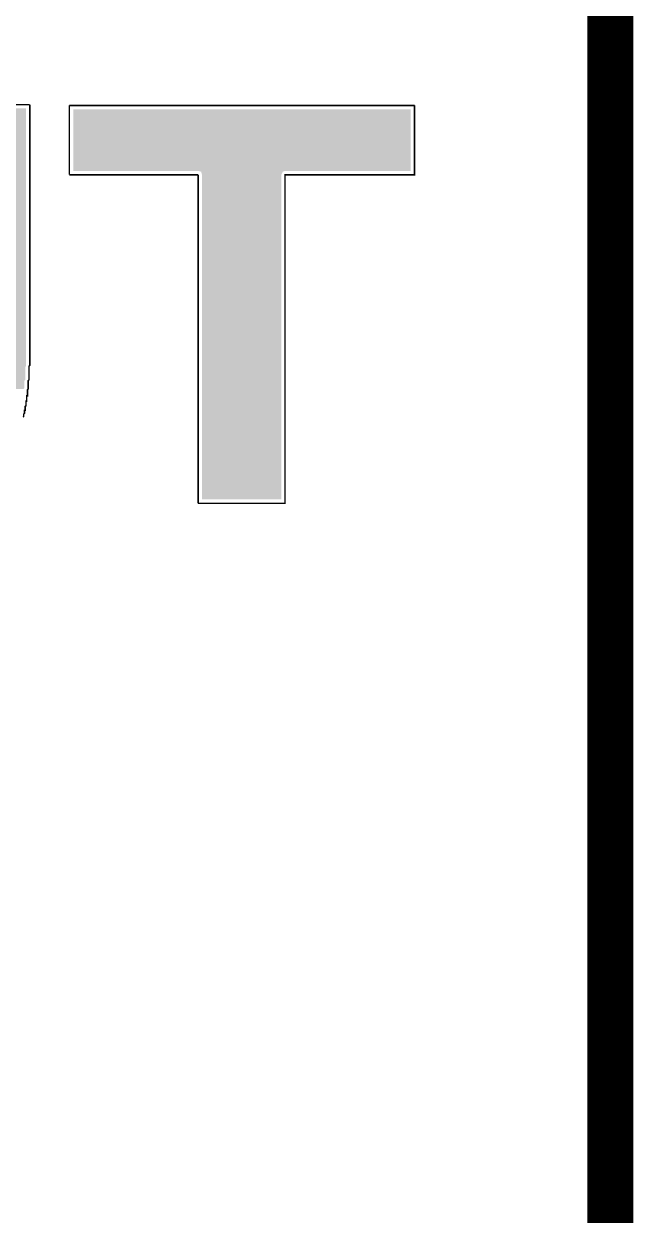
# Model space of a CAD drawing. Extents: x -0.05 to 0.95, y -0.15 to 2.1.
# Drawn here: x 0.873 to 0.953, y 1.0417 to 1.198 of the extents above; entities that cross this region are included whole.
import ezdxf

# ---------------------------------------------------------------- set-up
doc = ezdxf.new("R2010")
doc.units = 0
doc.layers.add('BOOST_CLICK_V100A_GKO', color=5, linetype='CONTINUOUS')
doc.layers.add('BOOST_CLICK_V100A_GTO', color=14, linetype='CONTINUOUS')

msp = doc.modelspace()

# ---------------------------------------------------------------- linework, layer by layer
at = {"layer": 'BOOST_CLICK_V100A_GKO', "const_width": 0.006}
msp.add_lwpolyline([(0.95, -0.05), (0.95, 2.01)], dxfattribs=at)
at = {"layer": 'BOOST_CLICK_V100A_GTO', "const_width": 0.0002}
for points in [[(0.8628, 1.1874), (0.8738, 1.1874)], [(0.8729, 1.1464), (0.873, 1.1465), (0.873, 1.1466), (0.873, 1.1467), (0.873, 1.1468), (0.8731, 1.1469), (0.8731, 1.147), (0.8731, 1.1471), (0.8731, 1.1472), (0.8731, 1.1473), (0.8732, 1.1473), (0.8732, 1.1474), (0.8732, 1.1475), (0.8732, 1.1476), (0.8732, 1.1477), (0.8732, 1.1478), (0.8733, 1.1479), (0.8733, 1.148), (0.8733, 1.1481), (0.8733, 1.1482), (0.8733, 1.1483), (0.8733, 1.1484), (0.8733, 1.1485), (0.8734, 1.1485), (0.8734, 1.1486), (0.8734, 1.1487), (0.8734, 1.1488), (0.8734, 1.1489), (0.8734, 1.149), (0.8734, 1.1491), (0.8734, 1.1492), (0.8735, 1.1492), (0.8735, 1.1493), (0.8735, 1.1494), (0.8735, 1.1495), (0.8735, 1.1496), (0.8735, 1.1497), (0.8735, 1.1498), (0.8735, 1.1499), (0.8735, 1.15), (0.8736, 1.1501), (0.8736, 1.1502), (0.8736, 1.1503), (0.8736, 1.1504), (0.8736, 1.1505), (0.8736, 1.1506), (0.8736, 1.1507), (0.8736, 1.1508), (0.8736, 1.1509), (0.8736, 1.151), (0.8736, 1.1511), (0.8736, 1.1512), (0.8737, 1.1513), (0.8737, 1.1514), (0.8737, 1.1515), (0.8737, 1.1516), (0.8737, 1.1517), (0.8737, 1.1518), (0.8737, 1.1519), (0.8737, 1.152), (0.8737, 1.1521), (0.8737, 1.1522), (0.8737, 1.1523), (0.8737, 1.1524), (0.8737, 1.1525), (0.8737, 1.1526), (0.8737, 1.1527), (0.8737, 1.1528), (0.8737, 1.1529), (0.8737, 1.153), (0.8737, 1.1531), (0.8738, 1.1532), (0.8738, 1.1533), (0.8738, 1.1534), (0.8738, 1.1535), (0.8738, 1.1536), (0.8738, 1.1537), (0.8738, 1.1538), (0.8738, 1.1539), (0.8738, 1.154), (0.8738, 1.1541), (0.8738, 1.1542), (0.8738, 1.1543), (0.8738, 1.1544), (0.8738, 1.1545), (0.8738, 1.1546), (0.8738, 1.1547), (0.8738, 1.1548), (0.8738, 1.1549), (0.8738, 1.155), (0.8738, 1.1551), (0.8738, 1.1552), (0.8738, 1.1553), (0.8738, 1.1554), (0.8738, 1.1555), (0.8738, 1.1556), (0.8738, 1.1557), (0.8738, 1.1558), (0.8738, 1.1874)], [(0.879, 1.1782), (0.879, 1.1873)], [(0.879, 1.1873), (0.9243, 1.1873)], [(0.8959, 1.1351), (0.9073, 1.1351), (0.9073, 1.1782), (0.9243, 1.1782), (0.9243, 1.1873)], [(0.879, 1.1782), (0.8959, 1.1782)], [(0.8959, 1.1351), (0.8959, 1.1782)]]:
    msp.add_lwpolyline(points, dxfattribs=at)
at = {"layer": 'BOOST_CLICK_V100A_GTO'}
for points in [[(0.8633, 1.1558), (0.8633, 1.1869), (0.8733, 1.1558), (0.8733, 1.1869)], [(0.8633, 1.1869), (0.8633, 1.1869), (0.8733, 1.1869), (0.8633, 1.1869)], [(0.8795, 1.1787), (0.8795, 1.1868), (0.9238, 1.1787), (0.9238, 1.1868)], [(0.8795, 1.1868), (0.8795, 1.1868), (0.9238, 1.1868), (0.8795, 1.1868)], [(0.8963, 1.1786), (0.8959, 1.1787), (0.907, 1.1786), (0.9073, 1.1787)], [(0.8959, 1.1787), (0.8959, 1.1787), (0.9073, 1.1787), (0.9238, 1.1787)], [(0.8964, 1.1782), (0.8963, 1.1786), (0.9068, 1.1782), (0.907, 1.1786)], [(0.8964, 1.1356), (0.8964, 1.1782), (0.9068, 1.1356), (0.9068, 1.1782)], [(0.8633, 1.1544), (0.8633, 1.1558), (0.8733, 1.1544), (0.8733, 1.1558)], [(0.8632, 1.1543), (0.8633, 1.1544), (0.8733, 1.1543), (0.8733, 1.1544)], [(0.8632, 1.1531), (0.8632, 1.1543), (0.8733, 1.1531), (0.8733, 1.1543)], [(0.863, 1.1514), (0.863, 1.152), (0.8732, 1.1514), (0.8732, 1.152)], [(0.8631, 1.152), (0.8631, 1.1529), (0.8732, 1.152), (0.8732, 1.1529)], [(0.8632, 1.153), (0.8632, 1.1531), (0.8732, 1.153), (0.8733, 1.1531)], [(0.8632, 1.1529), (0.8632, 1.153), (0.8732, 1.1529), (0.8732, 1.153)], [(0.8628, 1.1507), (0.8629, 1.1508), (0.8731, 1.1507), (0.8731, 1.1508)], [(0.8628, 1.1503), (0.8628, 1.1507), (0.8731, 1.1503), (0.8731, 1.1507)], [(0.8629, 1.1513), (0.863, 1.1514), (0.8732, 1.1513), (0.8732, 1.1514)], [(0.8629, 1.1512), (0.8629, 1.1513), (0.8731, 1.1512), (0.8732, 1.1513)], [(0.8629, 1.1508), (0.8629, 1.1512), (0.8731, 1.1508), (0.8731, 1.1512)], [(0.8627, 1.1502), (0.8627, 1.1503), (0.8731, 1.1502), (0.8731, 1.1503)], [(0.8627, 1.1501), (0.8627, 1.1502), (0.873, 1.1501), (0.8731, 1.1502)]]:
    msp.add_solid(points, dxfattribs=at)

doc.saveas('drawing.dxf')
